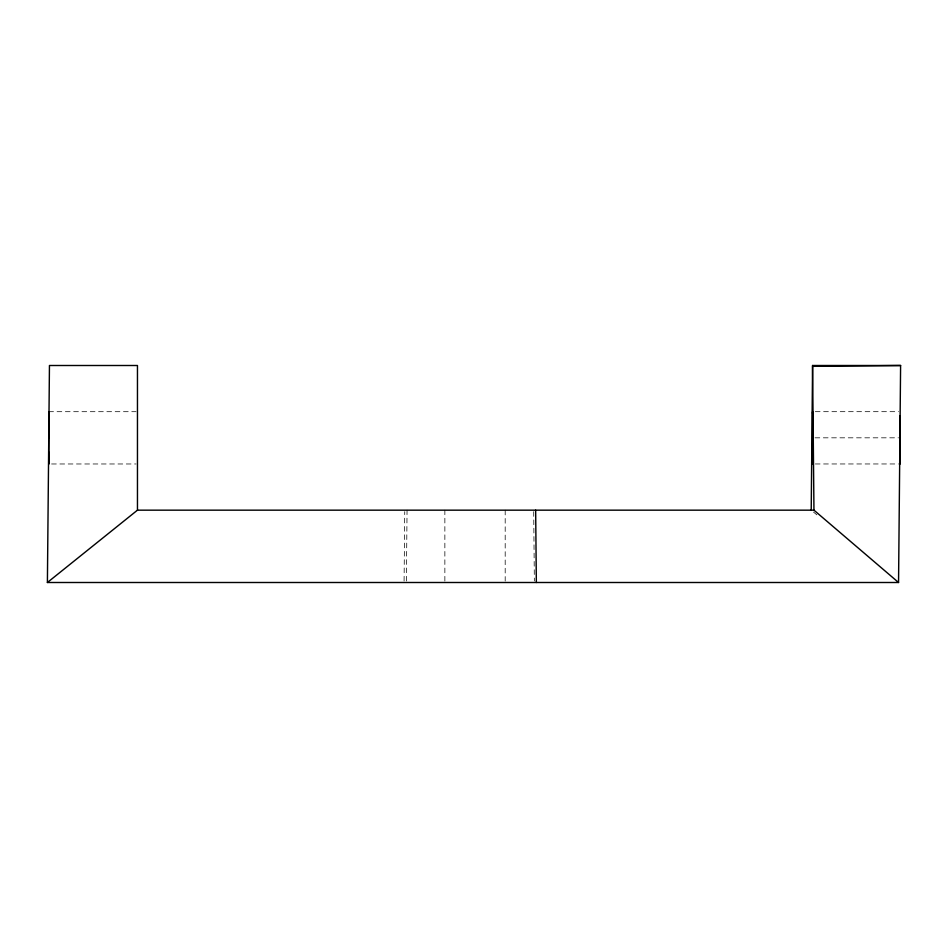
<?xml version="1.0" encoding="UTF-8"?>
<svg xmlns="http://www.w3.org/2000/svg" width="948" height="948" viewBox="0 0 948 948"><rect width="100%" height="100%" fill="white"/><g stroke="black" fill="none" stroke-linecap="round" stroke-linejoin="round"><path stroke-width="0.71" stroke-dasharray="4.74 3.56" d="M444.861 581.088L444.861 510.166M505.189 510.166L505.189 581.088M404.085 581.029L404.737 511.647M406.396 581.029L407.048 510.166M48.763 411.693L136.062 411.693M815.316 411.681L898.55 411.681M815.043 437.822L898.55 437.822M51.583 463.975L136.062 463.975M815.316 463.963L898.55 463.963M813.491 512.05L816.892 514.859M533.7 511.647L534.352 581.029"/><path stroke-width="1.42" d="M48.763 452.137L48.763 463.975L48.763 411.693L48.763 423.531M48.763 437.834L48.763 435.488M899.913 458.749L899.913 463.963L899.913 415.828L899.913 416.895M812.851 453.488L812.685 416.018M47.4 582.499L49.45 365.501L137.46 365.501L137.46 510.166L47.4 582.499L898.55 582.499L900.6 365.501L812.578 365.501L811.215 510.166M812.827 456.853L812.803 458.121M812.792 458.891L812.602 463.939L812.578 411.716L812.661 414.158M812.59 366.331L900.6 365.501M137.46 510.166L813.953 510.166L898.55 582.499M812.685 415.674L812.673 415.023M812.578 365.501L813.953 510.166M535.656 510.166L536.343 582.499"/></g></svg>
